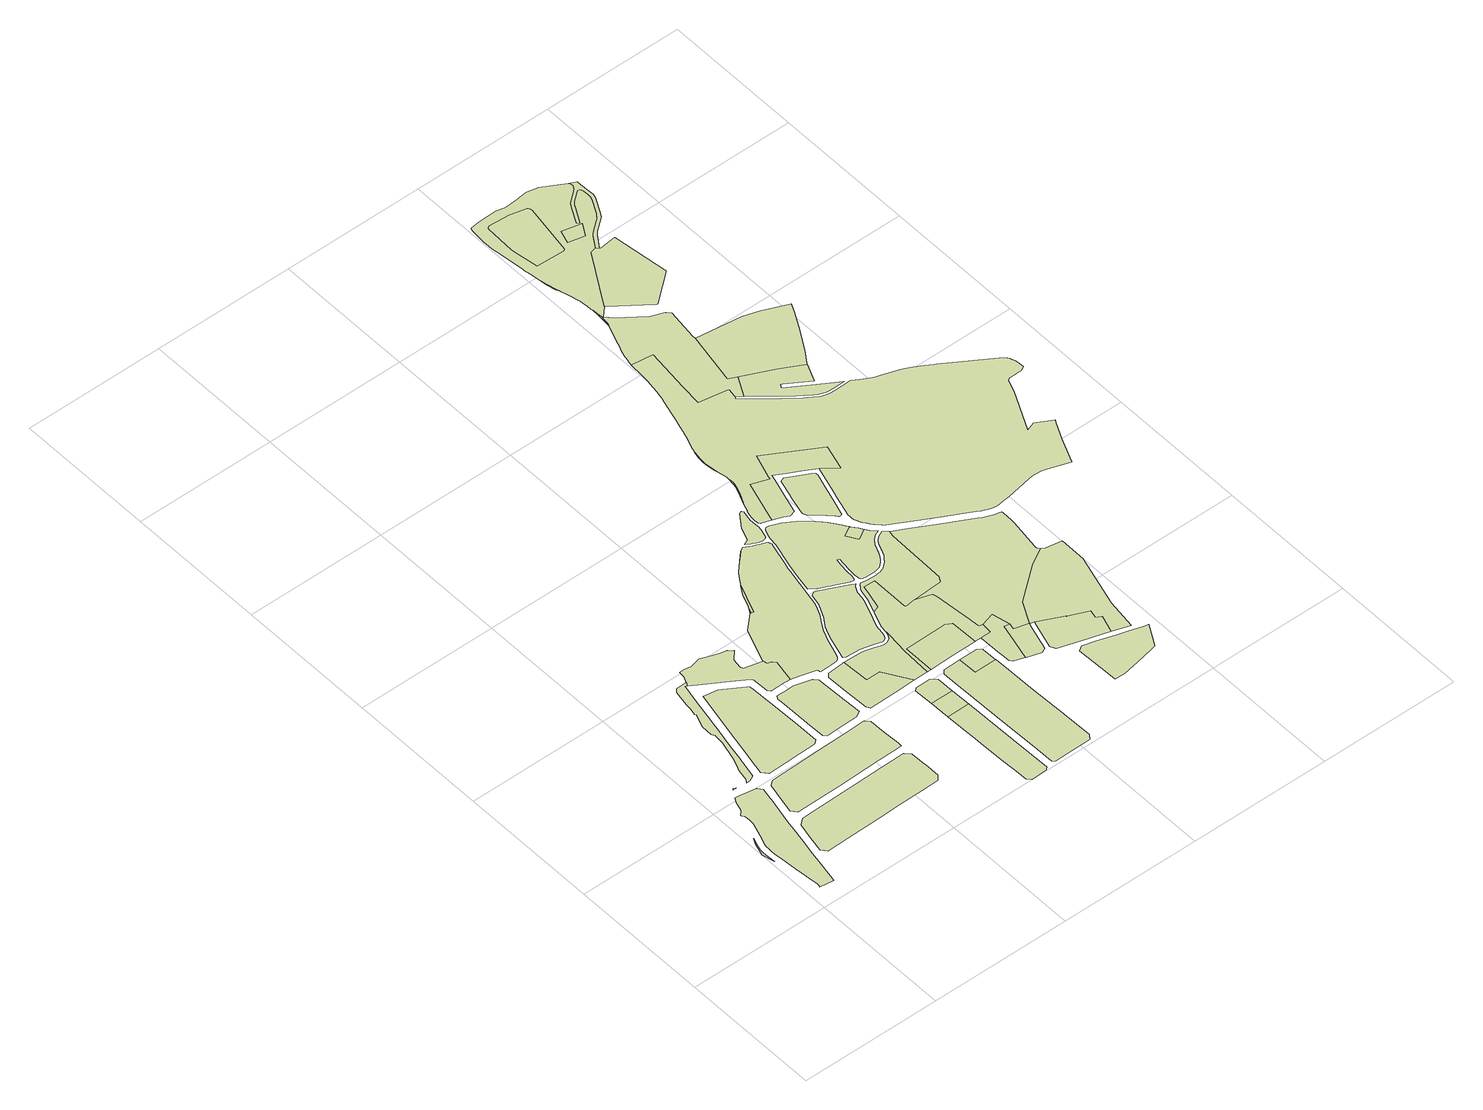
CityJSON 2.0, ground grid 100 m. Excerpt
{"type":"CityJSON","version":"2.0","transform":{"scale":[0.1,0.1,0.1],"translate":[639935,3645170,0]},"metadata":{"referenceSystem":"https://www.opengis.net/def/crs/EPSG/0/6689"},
"CityObjects":{
"landuse1":{"type":"LandUse","attributes":{"class":"203","LandUseDetailAttribute.orgLandUse":"203","LandUseDetailAttribute.areaInSquareMeter":15.86,"LandUseDetailAttribute.urbanPlanType":"21","LandUseDetailAttribute.prefecture":"43","LandUseDetailAttribute.city":"43206","LandUseDetailAttribute.note":"都道府県","LandUseDetailAttribute.surveyYear":2022},"geometry":[{"type":"MultiSurface","lod":"1","boundaries":[[[0,1,2,3,4,5,6,7,8,9,10,11]]]}]},
"landuse2":{"type":"LandUse","attributes":{"class":"217","LandUseDetailAttribute.orgLandUse":"217","LandUseDetailAttribute.areaInSquareMeter":1518.89,"LandUseDetailAttribute.urbanPlanType":"21","LandUseDetailAttribute.prefecture":"43","LandUseDetailAttribute.city":"43206","LandUseDetailAttribute.note":"都道府県","LandUseDetailAttribute.surveyYear":2022},"geometry":[{"type":"MultiSurface","lod":"1","boundaries":[[[12,13,14,15,16,17,18,19,20,21,22,23,24,25,26,27,28,29,30,31,32,33,34,35,36,37,38,39,40,41,42,43,44,45,46,47,48,49,50,51]]]}]},
"landuse3":{"type":"LandUse","attributes":{"class":"205","LandUseDetailAttribute.orgLandUse":"205","LandUseDetailAttribute.areaInSquareMeter":1.04,"LandUseDetailAttribute.urbanPlanType":"21","LandUseDetailAttribute.prefecture":"43","LandUseDetailAttribute.city":"43206","LandUseDetailAttribute.note":"都道府県","LandUseDetailAttribute.surveyYear":2022},"geometry":[{"type":"MultiSurface","lod":"1","boundaries":[[[52,53,54,55]]]}]},
"landuse4":{"type":"LandUse","attributes":{"class":"212","LandUseDetailAttribute.orgLandUse":"212","LandUseDetailAttribute.areaInSquareMeter":420.61,"LandUseDetailAttribute.urbanPlanType":"21","LandUseDetailAttribute.prefecture":"43","LandUseDetailAttribute.city":"43206","LandUseDetailAttribute.note":"都道府県","LandUseDetailAttribute.surveyYear":2022},"geometry":[{"type":"MultiSurface","lod":"1","boundaries":[[[56,57,58,59,60,61,62,63,64,65,66,67,68,69,70,71,72,73,74,75,76,77,78,79,80,81,82,83,84,85,86,87,88]]]}]},
"landuse5":{"type":"LandUse","attributes":{"class":"211","LandUseDetailAttribute.orgLandUse":"211","LandUseDetailAttribute.areaInSquareMeter":2629.5,"LandUseDetailAttribute.urbanPlanType":"21","LandUseDetailAttribute.prefecture":"43","LandUseDetailAttribute.city":"43206","LandUseDetailAttribute.note":"都道府県","LandUseDetailAttribute.surveyYear":2022},"geometry":[{"type":"MultiSurface","lod":"1","boundaries":[[[89,90,91,92,93,94,95,96,97,98,99,100,101,102,103,104,105,106]]]}]},
"landuse6":{"type":"LandUse","attributes":{"class":"211","LandUseDetailAttribute.orgLandUse":"211","LandUseDetailAttribute.areaInSquareMeter":2382.88,"LandUseDetailAttribute.urbanPlanType":"21","LandUseDetailAttribute.prefecture":"43","LandUseDetailAttribute.city":"43206","LandUseDetailAttribute.note":"都道府県","LandUseDetailAttribute.surveyYear":2022},"geometry":[{"type":"MultiSurface","lod":"1","boundaries":[[[107,108,109,110,111,112,113,114,115,116,117,118,119,120,121,122,123]]]}]},
"landuse7":{"type":"LandUse","attributes":{"class":"211","LandUseDetailAttribute.orgLandUse":"211","LandUseDetailAttribute.areaInSquareMeter":2352.82,"LandUseDetailAttribute.urbanPlanType":"21","LandUseDetailAttribute.prefecture":"43","LandUseDetailAttribute.city":"43206","LandUseDetailAttribute.note":"都道府県","LandUseDetailAttribute.surveyYear":2022},"geometry":[{"type":"MultiSurface","lod":"1","boundaries":[[[124,125,126,127,128,129,130,131,132,133,134,135,136,137,138,139,140,141,142]]]}]},
"landuse8":{"type":"LandUse","attributes":{"class":"205","LandUseDetailAttribute.orgLandUse":"205","LandUseDetailAttribute.areaInSquareMeter":1105.6,"LandUseDetailAttribute.urbanPlanType":"21","LandUseDetailAttribute.prefecture":"43","LandUseDetailAttribute.city":"43206","LandUseDetailAttribute.note":"都道府県","LandUseDetailAttribute.surveyYear":2022},"geometry":[{"type":"MultiSurface","lod":"1","boundaries":[[[143,144,145,146,147,88,87,148,149,150,151,152,153,154,155,156,157,158,159,160,161,162,163,164,165,166,167,168,169,170]]]}]},
"landuse9":{"type":"LandUse","attributes":{"class":"211","LandUseDetailAttribute.orgLandUse":"211","LandUseDetailAttribute.areaInSquareMeter":1204.1,"LandUseDetailAttribute.urbanPlanType":"21","LandUseDetailAttribute.prefecture":"43","LandUseDetailAttribute.city":"43206","LandUseDetailAttribute.note":"都道府県","LandUseDetailAttribute.surveyYear":2022},"geometry":[{"type":"MultiSurface","lod":"1","boundaries":[[[171,172,173,174,175,176,177,178,179,180,181,182,183,184,185,186]]]}]},
"landuse10":{"type":"LandUse","attributes":{"class":"211","LandUseDetailAttribute.orgLandUse":"211","LandUseDetailAttribute.areaInSquareMeter":1110.81,"LandUseDetailAttribute.urbanPlanType":"21","LandUseDetailAttribute.prefecture":"43","LandUseDetailAttribute.city":"43206","LandUseDetailAttribute.note":"都道府県","LandUseDetailAttribute.surveyYear":2022},"geometry":[{"type":"MultiSurface","lod":"1","boundaries":[[[187,188,189,190,191,192,193,194,195,196,197,198,199]]]}]},
"landuse11":{"type":"LandUse","attributes":{"class":"211","LandUseDetailAttribute.orgLandUse":"211","LandUseDetailAttribute.areaInSquareMeter":847.13,"LandUseDetailAttribute.urbanPlanType":"21","LandUseDetailAttribute.prefecture":"43","LandUseDetailAttribute.city":"43206","LandUseDetailAttribute.note":"都道府県","LandUseDetailAttribute.surveyYear":2022},"geometry":[{"type":"MultiSurface","lod":"1","boundaries":[[[200,201,202,203,204,205,206,207,208,209,210,211]]]}]},
"landuse12":{"type":"LandUse","attributes":{"class":"223","LandUseDetailAttribute.orgLandUse":"223","LandUseDetailAttribute.areaInSquareMeter":230.9,"LandUseDetailAttribute.urbanPlanType":"21","LandUseDetailAttribute.prefecture":"43","LandUseDetailAttribute.city":"43206","LandUseDetailAttribute.note":"都道府県","LandUseDetailAttribute.surveyYear":2022},"geometry":[{"type":"MultiSurface","lod":"1","boundaries":[[[212,187,199,213]]]}]},
"landuse13":{"type":"LandUse","attributes":{"class":"211","LandUseDetailAttribute.orgLandUse":"211","LandUseDetailAttribute.areaInSquareMeter":242.85,"LandUseDetailAttribute.urbanPlanType":"21","LandUseDetailAttribute.prefecture":"43","LandUseDetailAttribute.city":"43206","LandUseDetailAttribute.note":"都道府県","LandUseDetailAttribute.surveyYear":2022},"geometry":[{"type":"MultiSurface","lod":"1","boundaries":[[[214,215,216,212,213,217]]]}]},
"landuse14":{"type":"LandUse","attributes":{"class":"202","LandUseDetailAttribute.orgLandUse":"202","LandUseDetailAttribute.areaInSquareMeter":881.84,"LandUseDetailAttribute.urbanPlanType":"21","LandUseDetailAttribute.prefecture":"43","LandUseDetailAttribute.city":"43206","LandUseDetailAttribute.note":"都道府県","LandUseDetailAttribute.surveyYear":2022},"geometry":[{"type":"MultiSurface","lod":"1","boundaries":[[[218,219,220,221,222,223,224,225,226,227,228,229,230,231,232,201,200,211,210,233,234,235,236]]]}]},
"landuse15":{"type":"LandUse","attributes":{"class":"215","LandUseDetailAttribute.orgLandUse":"215","LandUseDetailAttribute.areaInSquareMeter":25.79,"LandUseDetailAttribute.urbanPlanType":"21","LandUseDetailAttribute.prefecture":"43","LandUseDetailAttribute.city":"43206","LandUseDetailAttribute.note":"都道府県","LandUseDetailAttribute.surveyYear":2022},"geometry":[{"type":"MultiSurface","lod":"1","boundaries":[[[237,238,239,240,241,242,243,244,245,246]]]}]},
"landuse16":{"type":"LandUse","attributes":{"class":"202","LandUseDetailAttribute.orgLandUse":"202","LandUseDetailAttribute.areaInSquareMeter":3745.53,"LandUseDetailAttribute.urbanPlanType":"21","LandUseDetailAttribute.prefecture":"43","LandUseDetailAttribute.city":"43206","LandUseDetailAttribute.note":"都道府県","LandUseDetailAttribute.surveyYear":2022},"geometry":[{"type":"MultiSurface","lod":"1","boundaries":[[[247,248,249,250,251,252,253,254,255,256,257,258,259,260,261,262,263,264,265,266,267,268,269,239,238,237,246,245,244,243,270,271,160,159,158,157,156,272,273,274,275,276,277,278,279,280,281,282,283,284,285,286,287,288,289,290,291,292,293,294,295,296,297,298,299,300,301,302]]]}]},
"landuse17":{"type":"LandUse","attributes":{"class":"211","LandUseDetailAttribute.orgLandUse":"211","LandUseDetailAttribute.areaInSquareMeter":2796.82,"LandUseDetailAttribute.urbanPlanType":"21","LandUseDetailAttribute.prefecture":"43","LandUseDetailAttribute.city":"43206","LandUseDetailAttribute.note":"都道府県","LandUseDetailAttribute.surveyYear":2022},"geometry":[{"type":"MultiSurface","lod":"1","boundaries":[[[303,304,305,306,307,308,309,310,311,312,313,314,315,316,317,318,319,320,321,322,323,324]]]}]},
"landuse18":{"type":"LandUse","attributes":{"class":"202","LandUseDetailAttribute.orgLandUse":"202","LandUseDetailAttribute.areaInSquareMeter":1445.71,"LandUseDetailAttribute.urbanPlanType":"21","LandUseDetailAttribute.prefecture":"43","LandUseDetailAttribute.city":"43206","LandUseDetailAttribute.note":"都道府県","LandUseDetailAttribute.surveyYear":2022},"geometry":[{"type":"MultiSurface","lod":"1","boundaries":[[[325,326,327,328,329,330,331,332,333,334,335,336,337,338,339,340,341,342,343,344,345,346,347,348,349,350,351,352,353,354,355,356,357,358,359,360,361,362,363,364,365,366,367,368,369,370,371,372,373]]]}]},
"landuse19":{"type":"LandUse","attributes":{"class":"215","LandUseDetailAttribute.orgLandUse":"215","LandUseDetailAttribute.areaInSquareMeter":2.19,"LandUseDetailAttribute.urbanPlanType":"21","LandUseDetailAttribute.prefecture":"43","LandUseDetailAttribute.city":"43206","LandUseDetailAttribute.note":"都道府県","LandUseDetailAttribute.surveyYear":2022},"geometry":[{"type":"MultiSurface","lod":"1","boundaries":[[[264,374,266,265]]]}]},
"landuse20":{"type":"LandUse","attributes":{"class":"211","LandUseDetailAttribute.orgLandUse":"211","LandUseDetailAttribute.areaInSquareMeter":748.52,"LandUseDetailAttribute.urbanPlanType":"21","LandUseDetailAttribute.prefecture":"43","LandUseDetailAttribute.city":"43206","LandUseDetailAttribute.note":"都道府県","LandUseDetailAttribute.surveyYear":2022},"geometry":[{"type":"MultiSurface","lod":"1","boundaries":[[[375,376,377,378,379,380]]]}]},
"landuse21":{"type":"LandUse","attributes":{"class":"221","LandUseDetailAttribute.orgLandUse":"221","LandUseDetailAttribute.areaInSquareMeter":211.98,"LandUseDetailAttribute.urbanPlanType":"21","LandUseDetailAttribute.prefecture":"43","LandUseDetailAttribute.city":"43206","LandUseDetailAttribute.note":"都道府県","LandUseDetailAttribute.surveyYear":2022},"geometry":[{"type":"MultiSurface","lod":"1","boundaries":[[[321,381,382,324,323,322]]]}]},
"landuse22":{"type":"LandUse","attributes":{"class":"217","LandUseDetailAttribute.orgLandUse":"217","LandUseDetailAttribute.areaInSquareMeter":1756.17,"LandUseDetailAttribute.urbanPlanType":"21","LandUseDetailAttribute.prefecture":"43","LandUseDetailAttribute.city":"43206","LandUseDetailAttribute.note":"都道府県","LandUseDetailAttribute.surveyYear":2022},"geometry":[{"type":"MultiSurface","lod":"1","boundaries":[[[383,384,385,386,387,388,389,390,219,218,236,235,234,233,391,377,376,375,380,379,392,393,394,395,396,397,396,398,399,400,401,402,403,404,405,406]]]}]},
"landuse23":{"type":"LandUse","attributes":{"class":"202","LandUseDetailAttribute.orgLandUse":"202","LandUseDetailAttribute.areaInSquareMeter":207.04,"LandUseDetailAttribute.urbanPlanType":"21","LandUseDetailAttribute.prefecture":"43","LandUseDetailAttribute.city":"43206","LandUseDetailAttribute.note":"都道府県","LandUseDetailAttribute.surveyYear":2022},"geometry":[{"type":"MultiSurface","lod":"1","boundaries":[[[407,408,409,410,411,412,413,414,415,416,417,418,419,420,421,422,423,424,425,426,427,428,429,430,431,432,433]]]}]},
"landuse24":{"type":"LandUse","attributes":{"class":"211","LandUseDetailAttribute.orgLandUse":"211","LandUseDetailAttribute.areaInSquareMeter":457.94,"LandUseDetailAttribute.urbanPlanType":"21","LandUseDetailAttribute.prefecture":"43","LandUseDetailAttribute.city":"43206","LandUseDetailAttribute.note":"都道府県","LandUseDetailAttribute.surveyYear":2022},"geometry":[{"type":"MultiSurface","lod":"1","boundaries":[[[397,396,395,394,434,435,436,437,438,439,440,441,442,443,444]]]}]},
"landuse25":{"type":"LandUse","attributes":{"class":"202","LandUseDetailAttribute.orgLandUse":"202","LandUseDetailAttribute.areaInSquareMeter":1319.75,"LandUseDetailAttribute.urbanPlanType":"21","LandUseDetailAttribute.prefecture":"43","LandUseDetailAttribute.city":"43206","LandUseDetailAttribute.note":"都道府県","LandUseDetailAttribute.surveyYear":2022},"geometry":[{"type":"MultiSurface","lod":"1","boundaries":[[[445,446,447,448,449,450,451,452,453,454,455,456,457,458,459,460,461,462,463,464,465,466,467,468,469,470,471,472,473,474,475,387,386,385,384,383,406,405,404,476,477,478,479,480,481]]]}]},
"landuse26":{"type":"LandUse","attributes":{"class":"223","LandUseDetailAttribute.orgLandUse":"223","LandUseDetailAttribute.areaInSquareMeter":351.57,"LandUseDetailAttribute.urbanPlanType":"21","LandUseDetailAttribute.prefecture":"43","LandUseDetailAttribute.city":"43206","LandUseDetailAttribute.note":"都道府県","LandUseDetailAttribute.surveyYear":2022},"geometry":[{"type":"MultiSurface","lod":"1","boundaries":[[[482,483,484,443,442,441,440,439,485,486,487]]]}]},
"landuse27":{"type":"LandUse","attributes":{"class":"202","LandUseDetailAttribute.orgLandUse":"202","LandUseDetailAttribute.areaInSquareMeter":2528.92,"LandUseDetailAttribute.urbanPlanType":"21","LandUseDetailAttribute.prefecture":"43","LandUseDetailAttribute.city":"43206","LandUseDetailAttribute.note":"都道府県","LandUseDetailAttribute.surveyYear":2022},"geometry":[{"type":"MultiSurface","lod":"1","boundaries":[[[488,489,490,491,492,493,494,495,496,497,498,499,500,501,502,503,504,505,506,507,508,509,510,511,512,513,514,515,516,517,518,519,520,521,522,523,524,525,526,527,528,529,530,531,532,533,534,535,536,537,538,539,540,541,542,543,544,545,546,547,548,549,550,551,552,553,554,555,556,557,558,559,560,561,562,563,564,565,566,567,568]]]}]},
"landuse28":{"type":"LandUse","attributes":{"class":"215","LandUseDetailAttribute.orgLandUse":"215","LandUseDetailAttribute.areaInSquareMeter":4.52,"LandUseDetailAttribute.urbanPlanType":"21","LandUseDetailAttribute.prefecture":"43","LandUseDetailAttribute.city":"43206","LandUseDetailAttribute.note":"都道府県","LandUseDetailAttribute.surveyYear":2022},"geometry":[{"type":"MultiSurface","lod":"1","boundaries":[[[569,570,571,572,573,574,575,576,577,578,579,580,581]]]}]},
"landuse29":{"type":"LandUse","attributes":{"class":"219","LandUseDetailAttribute.orgLandUse":"219","LandUseDetailAttribute.areaInSquareMeter":76.1,"LandUseDetailAttribute.urbanPlanType":"21","LandUseDetailAttribute.prefecture":"43","LandUseDetailAttribute.city":"43206","LandUseDetailAttribute.note":"都道府県","LandUseDetailAttribute.surveyYear":2022},"geometry":[{"type":"MultiSurface","lod":"1","boundaries":[[[582,583,488,568,567,566]]]}]},
"landuse30":{"type":"LandUse","attributes":{"class":"215","LandUseDetailAttribute.orgLandUse":"215","LandUseDetailAttribute.areaInSquareMeter":4.14,"LandUseDetailAttribute.urbanPlanType":"21","LandUseDetailAttribute.prefecture":"43","LandUseDetailAttribute.city":"43206","LandUseDetailAttribute.note":"都道府県","LandUseDetailAttribute.surveyYear":2022},"geometry":[{"type":"MultiSurface","lod":"1","boundaries":[[[584,585,586,587,588,589,590,591,592,593,594,595]]]}]},
"landuse31":{"type":"LandUse","attributes":{"class":"211","LandUseDetailAttribute.orgLandUse":"211","LandUseDetailAttribute.areaInSquareMeter":808.12,"LandUseDetailAttribute.urbanPlanType":"21","LandUseDetailAttribute.prefecture":"43","LandUseDetailAttribute.city":"43206","LandUseDetailAttribute.note":"都道府県","LandUseDetailAttribute.surveyYear":2022},"geometry":[{"type":"MultiSurface","lod":"1","boundaries":[[[596,597,598,599,600,601,602,603,604,605,606,607,608,609]]]}]},
"landuse32":{"type":"LandUse","attributes":{"class":"211","LandUseDetailAttribute.orgLandUse":"211","LandUseDetailAttribute.areaInSquareMeter":1029.38,"LandUseDetailAttribute.urbanPlanType":"21","LandUseDetailAttribute.prefecture":"43","LandUseDetailAttribute.city":"43206","LandUseDetailAttribute.note":"都道府県","LandUseDetailAttribute.surveyYear":2022},"geometry":[{"type":"MultiSurface","lod":"1","boundaries":[[[610,611,612,613,614,615,616,617,618,619,620,621,622,623]]]}]},
"landuse33":{"type":"LandUse","attributes":{"class":"205","LandUseDetailAttribute.orgLandUse":"205","LandUseDetailAttribute.areaInSquareMeter":749.45,"LandUseDetailAttribute.urbanPlanType":"21","LandUseDetailAttribute.prefecture":"43","LandUseDetailAttribute.city":"43206","LandUseDetailAttribute.note":"都道府県","LandUseDetailAttribute.surveyYear":2022},"geometry":[{"type":"MultiSurface","lod":"1","boundaries":[[[624,625,626,627,628,629,630,631,632,633,634,635,636,637,638,639,640,641,642,643,644,645,646,647,648,649,650,651,652,653,654,655,656]]]}]},
"landuse34":{"type":"LandUse","attributes":{"class":"203","LandUseDetailAttribute.orgLandUse":"203","LandUseDetailAttribute.areaInSquareMeter":4888.79,"LandUseDetailAttribute.urbanPlanType":"21","LandUseDetailAttribute.prefecture":"43","LandUseDetailAttribute.city":"43206","LandUseDetailAttribute.note":"都道府県","LandUseDetailAttribute.surveyYear":2022},"geometry":[{"type":"MultiSurface","lod":"1","boundaries":[[[657,658,659,660,661,662,663,664,665,666,667,668,669,670,671,672,673,674,675,676,677,678,679,445,481,480,479,478,477,476,404,403,402,401,400,399,398,396,397,444,443,484,483,680,681,682]]]}]},
"landuse35":{"type":"LandUse","attributes":{"class":"211","LandUseDetailAttribute.orgLandUse":"211","LandUseDetailAttribute.areaInSquareMeter":1176.62,"LandUseDetailAttribute.urbanPlanType":"21","LandUseDetailAttribute.prefecture":"43","LandUseDetailAttribute.city":"43206","LandUseDetailAttribute.note":"都道府県","LandUseDetailAttribute.surveyYear":2022},"geometry":[{"type":"MultiSurface","lod":"1","boundaries":[[[683,684,685,686,687,688,689,690,691,692,693,694,695,696,697,698,699,700,701,702]]]}]},
"landuse36":{"type":"LandUse","attributes":{"class":"221","LandUseDetailAttribute.orgLandUse":"221","LandUseDetailAttribute.areaInSquareMeter":2447.01,"LandUseDetailAttribute.urbanPlanType":"21","LandUseDetailAttribute.prefecture":"43","LandUseDetailAttribute.city":"43206","LandUseDetailAttribute.note":"都道府県","LandUseDetailAttribute.surveyYear":2022},"geometry":[{"type":"MultiSurface","lod":"1","boundaries":[[[703,704,705,706,682,681,680,483,596,609,608,607,606,605,604,603,602,707,708,709,710]]]}]},
"landuse37":{"type":"LandUse","attributes":{"class":"213","LandUseDetailAttribute.orgLandUse":"213","LandUseDetailAttribute.areaInSquareMeter":2604.25,"LandUseDetailAttribute.urbanPlanType":"21","LandUseDetailAttribute.prefecture":"43","LandUseDetailAttribute.city":"43206","LandUseDetailAttribute.note":"都道府県","LandUseDetailAttribute.surveyYear":2022},"geometry":[{"type":"MultiSurface","lod":"1","boundaries":[[[711,712,713,714,715,716,717,718,719,720,721,722,723,724,725,726,727,728,729,730,731,732,733,734,735,736,737,738,739,740,741,742,743,744]]]}]},
"landuse38":{"type":"LandUse","attributes":{"class":"215","LandUseDetailAttribute.orgLandUse":"215","LandUseDetailAttribute.areaInSquareMeter":8.09,"LandUseDetailAttribute.urbanPlanType":"21","LandUseDetailAttribute.prefecture":"43","LandUseDetailAttribute.city":"43206","LandUseDetailAttribute.note":"都道府県","LandUseDetailAttribute.surveyYear":2022},"geometry":[{"type":"MultiSurface","lod":"1","boundaries":[[[722,721,720,719,745,746,747,748,749,724,723]]]}]},
"landuse39":{"type":"LandUse","attributes":{"class":"215","LandUseDetailAttribute.orgLandUse":"215","LandUseDetailAttribute.areaInSquareMeter":3.41,"LandUseDetailAttribute.urbanPlanType":"21","LandUseDetailAttribute.prefecture":"43","LandUseDetailAttribute.city":"43206","LandUseDetailAttribute.note":"都道府県","LandUseDetailAttribute.surveyYear":2022},"geometry":[{"type":"MultiSurface","lod":"1","boundaries":[[[750,751,752,753,754,755]]]}]},
"landuse40":{"type":"LandUse","attributes":{"class":"221","LandUseDetailAttribute.orgLandUse":"221","LandUseDetailAttribute.areaInSquareMeter":19706.49,"LandUseDetailAttribute.urbanPlanType":"21","LandUseDetailAttribute.prefecture":"43","LandUseDetailAttribute.city":"43206","LandUseDetailAttribute.note":"都道府県","LandUseDetailAttribute.surveyYear":2022},"geometry":[{"type":"MultiSurface","lod":"1","boundaries":[[[741,740,739,738,737,736,735,756,757,758,759,760,761,762,763,764,765,766,767,768,769,770,771,772,773,774,775,776,589,588,587,586,585,584,595,594,777,778,576,575,574,573,572,571,570,569,581,580,779,780,781,782,783,784,785,786,787,788,789,790,791,792,793,691,690,689,688,687,686,685,684,683,702,794,795,796,797,798,799,800,801,802,803,804,805,806,807,808,809,810,811,812,813,814,815,816,817,818,819,820,821,822,823,824,825,826,827,828,829,830,831,832,833,834,835,836,837,838,839,840,841,842,843,844,845,846,847,848,849,850,851,852,853,854,855,856,857,858,859,860,861,862,863,864,865,866,867,868,869,870,871,872,873,874,875,876,877,878,879,880,742]]]}]},
"landuse41":{"type":"LandUse","attributes":{"class":"211","LandUseDetailAttribute.orgLandUse":"211","LandUseDetailAttribute.areaInSquareMeter":944.38,"LandUseDetailAttribute.urbanPlanType":"21","LandUseDetailAttribute.prefecture":"43","LandUseDetailAttribute.city":"43206","LandUseDetailAttribute.note":"都道府県","LandUseDetailAttribute.surveyYear":2022},"geometry":[{"type":"MultiSurface","lod":"1","boundaries":[[[881,882,744,743,883,884,885,886,887,888,889,890,891,892,893,894,895,896,897,898,899,900,901]]]}]},
"landuse42":{"type":"LandUse","attributes":{"class":"202","LandUseDetailAttribute.orgLandUse":"202","LandUseDetailAttribute.areaInSquareMeter":1104.1,"LandUseDetailAttribute.urbanPlanType":"21","LandUseDetailAttribute.prefecture":"43","LandUseDetailAttribute.city":"43206","LandUseDetailAttribute.note":"都道府県","LandUseDetailAttribute.surveyYear":2022},"geometry":[{"type":"MultiSurface","lod":"1","boundaries":[[[902,903,904,905,906,907,908,909,910,911,912,913,914,915]]]}]},
"landuse43":{"type":"LandUse","attributes":{"class":"202","LandUseDetailAttribute.orgLandUse":"202","LandUseDetailAttribute.areaInSquareMeter":2534.44,"LandUseDetailAttribute.urbanPlanType":"21","LandUseDetailAttribute.prefecture":"43","LandUseDetailAttribute.city":"43206","LandUseDetailAttribute.note":"都道府県","LandUseDetailAttribute.surveyYear":2022},"geometry":[{"type":"MultiSurface","lod":"1","boundaries":[[[916,917,918,919,920,921,922,923,712,711,744,882,881,924]]]}]},
"landuse44":{"type":"LandUse","attributes":{"class":"202","LandUseDetailAttribute.orgLandUse":"202","LandUseDetailAttribute.areaInSquareMeter":1701.85,"LandUseDetailAttribute.urbanPlanType":"21","LandUseDetailAttribute.prefecture":"43","LandUseDetailAttribute.city":"43206","LandUseDetailAttribute.note":"都道府県","LandUseDetailAttribute.surveyYear":2022},"geometry":[{"type":"MultiSurface","lod":"1","boundaries":[[[925,926,927,928,929,930,931,932,933,934]]]}]},
"landuse45":{"type":"LandUse","attributes":{"class":"203","LandUseDetailAttribute.orgLandUse":"203","LandUseDetailAttribute.areaInSquareMeter":3271.69,"LandUseDetailAttribute.urbanPlanType":"21","LandUseDetailAttribute.prefecture":"43","LandUseDetailAttribute.city":"43206","LandUseDetailAttribute.note":"都道府県","LandUseDetailAttribute.surveyYear":2022},"geometry":[{"type":"MultiSurface","lod":"1","boundaries":[[[935,936,937,938,939,940,941,942,943,944,945,946,947,948,949,950,951,952,953,954,751,750,755,754,955,956,957,958,959,960,748,747,746,745,719,718,961,927,926,925,962,963,964,965,966,967,968,969,970,971,972,973,974,975,976,977,978,979,980,981,982,983,984,985,986,987,988,989,990,991,992,993,994,995,996,997,998,999,1000],[1001,1002,1003,1004,1005],[912,911,910,909,908,907,906,905,904,903,902,915,914,913]]]}]},
"landuse46":{"type":"LandUse","attributes":{"class":"214","LandUseDetailAttribute.orgLandUse":"214","LandUseDetailAttribute.areaInSquareMeter":125.02,"LandUseDetailAttribute.urbanPlanType":"21","LandUseDetailAttribute.prefecture":"43","LandUseDetailAttribute.city":"43206","LandUseDetailAttribute.note":"都道府県","LandUseDetailAttribute.surveyYear":2022},"geometry":[{"type":"MultiSurface","lod":"1","boundaries":[[[1002,1001,1005,1004,1003]]]}]},
"landuse47":{"type":"LandUse","attributes":{"class":"215","LandUseDetailAttribute.orgLandUse":"215","LandUseDetailAttribute.areaInSquareMeter":231.51,"LandUseDetailAttribute.urbanPlanType":"21","LandUseDetailAttribute.prefecture":"43","LandUseDetailAttribute.city":"43206","LandUseDetailAttribute.note":"都道府県","LandUseDetailAttribute.surveyYear":2022},"geometry":[{"type":"MultiSurface","lod":"1","boundaries":[[[1006,1007,1008,1009,1000,999,998,997,996,995,994,993,992,991,990,989,988,987,986,985,984,983,982,981,980,979,978,977,976,975,974,973,972,971,970,969,968,967,966,965,964,963,962,925,934,1010,1011,1012,1013,1014,1015,1016,1017,1018,1019,1020,1021,1022,1023,1024]]]}]}
},
"vertices":[
[20,516,0],[19,551,0],[19,577,0],[21,604,0],[27,629,0],[34,651,0],[44,679,0],[52,700,0],[28,654,0],[3,566,0],[23,477,0],[22,484,0],
[216,287,0],[234,384,0],[256,492,0],[278,601,0],[293,676,0],[336,873,0],[339,886,0],[357,967,0],[330,998,0],[260,1011,0],[229,1016,0],[207,1019,0],[186,1020,0],[184,1020,0],[166,991,0],[147,922,0],[138,913,0],[116,892,0],[120,885,0],[123,879,0],[128,869,0],[133,848,0],[134,824,0],[132,800,0],[127,782,0],[87,663,0],[77,637,0],[70,617,0],[66,598,0],[64,575,0],[64,551,0],[65,519,0],[67,488,0],[79,357,0],[93,210,0],[95,178,0],[95,163,0],[91,148,0],[186,134,0],[194,175,0],
[226,1088,0],[220,1078,0],[242,1077,0],[238,1080,0],
[545,1922,0],[502,1920,0],[485,1896,0],[463,1783,0],[457,1746,0],[448,1692,0],[453,1686,0],[419,1585,0],[415,1507,0],[429,1484,0],[421,1408,0],[387,1274,0],[359,1203,0],[351,1181,0],[343,1162,0],[331,1093,0],[329,1090,0],[317,1071,0],[341,1070,0],[380,1091,0],[403,1202,0],[413,1247,0],[423,1293,0],[433,1341,0],[442,1382,0],[459,1462,0],[495,1635,0],[504,1676,0],[525,1776,0],[551,1896,0],[553,1905,0],[565,1897,0],[580,1922,0],
[1170,654,0],[1000,650,0],[755,645,0],[468,639,0],[376,637,0],[334,601,0],[310,485,0],[289,376,0],[319,339,0],[475,342,0],[759,349,0],[859,351,0],[1058,356,0],[1180,359,0],[1209,390,0],[1207,503,0],[1207,506,0],[1204,621,0],
[1167,1006,0],[1018,1002,0],[808,997,0],[706,994,0],[444,987,0],[411,960,0],[386,843,0],[361,730,0],[391,692,0],[446,694,0],[708,699,0],[1027,706,0],[1166,709,0],[1201,710,0],[1201,740,0],[1197,858,0],[1194,976,0],
[852,1074,0],[849,1234,0],[846,1371,0],[841,1626,0],[840,1640,0],[837,1652,0],[828,1664,0],[705,1742,0],[683,1756,0],[580,1770,0],[561,1678,0],[507,1426,0],[486,1326,0],[459,1201,0],[434,1080,0],[466,1043,0],[645,1047,0],[647,1047,0],[826,1052,0],
[762,2018,0],[690,2002,0],[640,2008,0],[604,2010,0],[598,1964,0],[616,1864,0],[754,1776,0],[858,1711,0],[895,1687,0],[897,1563,0],[913,1547,0],[997,1547,0],[1025,1547,0],[1057,1545,0],[1088,1701,0],[1070,1725,0],[1041,1733,0],[1033,1764,0],[1032,1760,0],[909,1792,0],[900,1817,0],[911,1880,0],[961,1937,0],[941,1952,0],[931,1965,0],[892,1974,0],[860,1981,0],[796,2006,0],
[1154,1060,0],[1194,1083,0],[1190,1211,0],[1184,1434,0],[1159,1461,0],[1048,1490,0],[1037,1491,0],[1023,1492,0],[997,1492,0],[914,1492,0],[899,1472,0],[900,1415,0],[904,1211,0],[907,1075,0],[929,1055,0],[1055,1058,0],
[1563,710,0],[1566,596,0],[1569,475,0],[1570,419,0],[1575,240,0],[1578,133,0],[1580,29,0],[1606,5,0],[1717,7,0],[1738,25,0],[1734,185,0],[1728,458,0],[1722,712,0],
[1396,1250,0],[1387,1445,0],[1377,1445,0],[1261,1435,0],[1239,1411,0],[1245,1240,0],[1249,1084,0],[1268,1062,0],[1489,1066,0],[1596,1068,0],[1607,1068,0],[1498,1250,0],
[1560,856,0],[1719,857,0],
[1680,1014,0],[1575,1013,0],[1556,993,0],[1716,981,0],
[1737,1460,0],[1739,1473,0],[1735,1460,0],[1730,1444,0],[1716,1419,0],[1698,1408,0],[1683,1404,0],[1665,1403,0],[1649,1406,0],[1598,1421,0],[1540,1437,0],[1523,1440,0],[1499,1441,0],[1427,1445,0],[1391,1445,0],[1708,1070,0],[1717,1287,0],[1725,1359,0],[1735,1441,0],
[1321,2277,0],[1332,2304,0],[1338,2316,0],[1298,2254,0],[1264,2167,0],[1262,2161,0],[1255,2149,0],[1238,2106,0],[1252,2101,0],[1276,2162,0],
[1629,2208,0],[1637,2243,0],[1649,2285,0],[1689,2433,0],[1691,2443,0],[1693,2453,0],[1692,2464,0],[1690,2470,0],[1686,2475,0],[1681,2480,0],[1674,2483,0],[1657,2489,0],[1638,2496,0],[1622,2503,0],[1602,2513,0],[1546,2543,0],[1545,2542,0],[1525,2531,0],[1518,2525,0],[1430,2437,0],[1396,2402,0],[1365,2359,0],[1344,2326,0],[1230,2108,0],[1129,2010,0],[1118,1529,0],[1230,1499,0],[1230,1495,0],[1231,1491,0],[1232,1486,0],[1234,1482,0],[1236,1480,0],[1239,1478,0],[1244,1476,0],[1318,1478,0],[1345,1480,0],[1359,1483,0],[1371,1488,0],[1381,1496,0],[1387,1504,0],[1391,1513,0],[1393,1520,0],[1440,1660,0],[1453,1692,0],[1464,1720,0],[1480,1750,0],[1497,1778,0],[1520,1814,0],[1532,1833,0],[1544,1860,0],[1558,1890,0],[1566,1913,0],[1574,1945,0],[1585,1992,0],[1596,2042,0],[1618,2160,0],
[1794,1016,0],[1771,991,0],[1774,863,0],[1777,729,0],[1783,452,0],[1789,166,0],[1792,43,0],[1808,28,0],[1939,30,0],[2073,32,0],[2098,63,0],[2093,287,0],[2092,316,0],[2090,372,0],[2086,554,0],[2083,672,0],[2081,796,0],[2078,885,0],[2078,888,0],[2074,885,0],[1920,882,0],[1917,1018,0],
[1697,1437,0],[1707,1454,0],[1711,1467,0],[1714,1478,0],[1722,1531,0],[1723,1538,0],[1726,1549,0],[1770,1658,0],[1788,1706,0],[1798,1732,0],[1804,1752,0],[1811,1779,0],[1819,1824,0],[1824,1838,0],[1830,1852,0],[1835,1862,0],[1842,1873,0],[1855,1887,0],[1836,1901,0],[1792,1919,0],[1751,1938,0],[1705,1960,0],[1694,1966,0],[1651,1988,0],[1631,1996,0],[1603,1982,0],[1594,1940,0],[1585,1907,0],[1576,1883,0],[1562,1852,0],[1549,1823,0],[1537,1804,0],[1514,1768,0],[1497,1740,0],[1483,1712,0],[1472,1685,0],[1459,1653,0],[1412,1493,0],[1408,1479,0],[1428,1470,0],[1500,1466,0],[1526,1465,0],[1546,1461,0],[1561,1457,0],[1605,1445,0],[1655,1430,0],[1667,1428,0],[1679,1428,0],[1687,1431,0],
[1514,2525,0],
[2039,1295,0],[1737,1289,0],[1740,1070,0],[1910,1073,0],[2085,1076,0],[2079,1273,0],
[2075,996,0],[2049,1021,0],
[1958,1833,0],[1877,1834,0],[1861,1768,0],[1834,1659,0],[1791,1644,0],[1750,1541,0],[1747,1533,0],[1746,1527,0],[1709,1070,0],[2087,1076,0],[2127,1077,0],[2127,1076,0],[2200,1076,0],[2207,1150,0],[2208,1150,0],[2186,1155,0],[2180,1170,0],[2175,1231,0],[2151,1502,0],[2143,1527,0],[2120,1536,0],[2032,1565,0],[1962,1555,0],[1956,1570,0],
[1686,2510,0],[1694,2513,0],[1701,2518,0],[1706,2526,0],[1722,2584,0],[1725,2597,0],[1726,2609,0],[1726,2622,0],[1724,2665,0],[1724,2681,0],[1727,2703,0],[1735,2739,0],[1741,2760,0],[1734,2766,0],[1730,2770,0],[1714,2764,0],[1643,2666,0],[1610,2570,0],[1570,2553,0],[1596,2539,0],[1602,2535,0],[1611,2531,0],[1630,2521,0],[1645,2515,0],[1662,2509,0],[1669,2508,0],[1678,2509,0],
[2127,1073,0],[2132,922,0],[2133,890,0],[2135,827,0],[2149,808,0],[2221,785,0],[2272,985,0],[2283,1028,0],[2291,1059,0],[2328,1051,0],[2302,1177,0],
[2284,2085,0],[2270,2095,0],[2253,2109,0],[2227,2098,0],[2207,2088,0],[2189,2071,0],[2172,2048,0],[2160,2015,0],[2147,1981,0],[2134,1955,0],[2118,1933,0],[2102,1912,0],[2078,1891,0],[2059,1877,0],[2034,1868,0],[2031,1867,0],[2017,1865,0],[1998,1863,0],[1930,1866,0],[1901,1870,0],[1883,1872,0],[1874,1865,0],[1869,1859,0],[1861,1849,0],[1851,1833,0],[1844,1818,0],[1835,1774,0],[1828,1746,0],[1822,1724,0],[1811,1697,0],[1793,1649,0],[2167,1572,0],[2237,1575,0],[2246,1581,0],[2267,1617,0],[2267,1649,0],[2274,2043,0],
[2408,943,0],[2420,980,0],[2319,1007,0],[2228,782,0],[2324,751,0],[2354,766,0],
[2132,2266,0],[2126,2275,0],[2106,2304,0],[2076,2348,0],[2056,2374,0],[2035,2397,0],[2017,2416,0],[2004,2429,0],[1963,2468,0],[1924,2499,0],[1898,2518,0],[1875,2531,0],[1850,2545,0],[1826,2555,0],[1779,2575,0],[1765,2578,0],[1756,2576,0],[1747,2571,0],[1743,2565,0],[1739,2559,0],[1723,2513,0],[1718,2494,0],[1715,2480,0],[1715,2477,0],[1711,2450,0],[1709,2429,0],[1668,2280,0],[1656,2238,0],[1648,2204,0],[1638,2156,0],[1615,2039,0],[1643,2019,0],[1661,2006,0],[1679,1997,0],[1715,1979,0],[1738,1968,0],[1755,1960,0],[1760,1957,0],[1800,1939,0],[1818,1931,0],[1844,1920,0],[1864,1915,0],[1872,1919,0],[1876,1933,0],[1880,1950,0],[1883,1997,0],[1890,2061,0],[1898,2107,0],[1919,2103,0],[1911,2057,0],[1903,1995,0],[1901,1947,0],[1901,1931,0],[1901,1921,0],[1902,1913,0],[1905,1905,0],[1911,1898,0],[1916,1895,0],[1922,1892,0],[1933,1891,0],[1997,1888,0],[2025,1892,0],[2033,1894,0],[2047,1899,0],[2062,1910,0],[2084,1930,0],[2098,1948,0],[2106,1960,0],[2112,1968,0],[2117,1977,0],[2124,1991,0],[2136,2024,0],[2150,2060,0],[2170,2088,0],[2193,2108,0],[2216,2121,0],[2236,2129,0],[2202,2167,0],[2184,2191,0],[2110,2147,0],[2062,2224,0],
[1810,2871,0],[1813,2877,0],[1837,2937,0],[1839,2942,0],[1846,2965,0],[1848,2981,0],[1848,3001,0],[1847,3016,0],[1836,2938,0],[1809,2873,0],[1793,2836,0],[1786,2816,0],[1794,2835,0],
[2162,2223,0],[2135,2262,0],
[1824,3196,0],[1823,3216,0],[1824,3235,0],[1827,3256,0],[1832,3281,0],[1838,3314,0],[1825,3264,0],[1823,3233,0],[1821,3192,0],[1829,3133,0],[1834,3113,0],[1832,3132,0],
[2453,970,0],[2443,939,0],[2389,760,0],[2407,724,0],[2558,676,0],[2624,656,0],[2739,619,0],[2744,623,0],[2783,745,0],[2745,767,0],[2761,823,0],[2630,880,0],[2621,880,0],[2623,887,0],
[2821,354,0],[2858,362,0],[2944,518,0],[2929,521,0],[2914,524,0],[2822,553,0],[2747,576,0],[2624,615,0],[2534,643,0],[2498,616,0],[2504,435,0],[2508,308,0],[2579,305,0],[2697,329,0],
[2158,2368,0],[2162,2371,0],[2165,2376,0],[2168,2384,0],[2196,2477,0],[2218,2553,0],[2226,2580,0],[2264,2706,0],[2265,2712,0],[2264,2719,0],[2263,2724,0],[2260,2729,0],[2254,2733,0],[2247,2737,0],[2166,2781,0],[2099,2818,0],[2069,2805,0],[2037,2691,0],[2029,2664,0],[1997,2553,0],[1995,2537,0],[1995,2525,0],[1996,2516,0],[1999,2508,0],[2004,2501,0],[2024,2483,0],[2092,2421,0],[2113,2401,0],[2128,2382,0],[2139,2369,0],[2143,2366,0],[2148,2365,0],[2153,2366,0],
[2860,1407,0],[2855,1420,0],[2853,1432,0],[2854,1442,0],[2881,1621,0],[2885,1660,0],[2887,1690,0],[2890,1763,0],[2890,1770,0],[2887,1775,0],[2883,1777,0],[2878,1779,0],[2868,1781,0],[2845,1786,0],[2821,1794,0],[2800,1802,0],[2777,1813,0],[2751,1828,0],[2681,1865,0],[2551,1936,0],[2385,2027,0],[2307,2071,0],[2289,2081,0],[2502,1142,0],[2744,1332,0],[2865,1403,0],
[2404,2663,0],[2454,2843,0],[2092,3056,0],[2038,2881,0],[2032,2861,0],[1914,2903,0],[1874,2772,0],[1834,2640,0],[1822,2600,0],[1867,2584,0],[1889,2575,0],[1908,2567,0],[1926,2557,0],[1967,2572,0],[2007,2706,0],[2046,2839,0],[2057,2877,0],[2132,2836,0],[2213,2792,0],[2307,2741,0],
[3004,1365,0],[2895,1386,0],[2881,1390,0],[2870,1398,0],[2769,609,0],[2863,580,0],[2894,796,0],[3001,1178,0],
[2373,3646,0],[2445,4019,0],[2443,4046,0],[2473,4265,0],[2450,4291,0],[2359,4327,0],[2187,4459,0],[2148,4502,0],[2140,4493,0],[2139,4488,0],[2138,4469,0],[2135,4449,0],[2130,4432,0],[2126,4422,0],[2125,4421,0],[2095,4341,0],[2085,4316,0],[2071,4279,0],[2056,4238,0],[2047,4216,0],[2035,4172,0],[2028,4144,0],[2023,4126,0],[2019,4111,0],[2016,4098,0],[2172,4079,0],[2133,3763,0],[2115,3610,0],[2323,3576,0],[2325,3573,0],[2313,3517,0],[2313,3508,0],[2353,3475,0],[2429,3620,0],
[2140,4512,0],[2138,4553,0],[2137,4561,0],[2136,4580,0],[2136,4553,0],
[2068,4927,0],[2060,4964,0],[2066,4918,0],[2083,4849,0],[2090,4828,0],[2085,4851,0],
[2014,4068,0],[2012,4017,0],[2007,3935,0],[1997,3876,0],[1990,3833,0],[1984,3802,0],[1979,3773,0],[1970,3744,0],[1961,3716,0],[1956,3702,0],[1953,3690,0],[1943,3657,0],[1925,3591,0],[1907,3526,0],[1898,3495,0],[1892,3476,0],[1889,3464,0],[1884,3448,0],[1847,3344,0],[1846,3342,0],[1844,3334,0],[1836,3106,0],[1850,3041,0],[1773,2780,0],[1764,2757,0],[1763,2753,0],[1760,2754,0],[1754,2733,0],[1746,2699,0],[1744,2680,0],[1744,2665,0],[1745,2647,0],[1746,2642,0],[1747,2637,0],[1749,2633,0],[1752,2628,0],[1756,2624,0],[1760,2621,0],[2250,2548,0],[2235,2498,0],[2190,2343,0],[2188,2325,0],[2188,2310,0],[2191,2294,0],[2197,2277,0],[2203,2261,0],[2213,2243,0],[2226,2223,0],[2240,2204,0],[2255,2185,0],[2270,2169,0],[2288,2152,0],[2305,2138,0],[2320,2127,0],[2335,2118,0],[2412,2075,0],[2592,1977,0],[2707,1914,0],[2777,1876,0],[2802,1862,0],[2822,1853,0],[2840,1845,0],[2860,1839,0],[2878,1835,0],[2899,1832,0],[2918,1832,0],[2932,1834,0],[2969,1838,0],[2982,1840,0],[3002,1843,0],[3136,1869,0],[3178,1877,0],[3210,1881,0],[3226,1881,0],[3232,1881,0],[3257,1880,0],[3281,1877,0],[3311,1871,0],[3464,1819,0],[3480,1855,0],[3543,1999,0],[3562,2040,0],[3604,2124,0],[3615,2143,0],[3502,2204,0],[3437,2182,0],[3584,2479,0],[3616,2565,0],[3632,2579,0],[3665,2576,0],[3706,2576,0],[3720,2577,0],[3730,2577,0],[3753,2594,0],[3752,2647,0],[3749,2665,0],[3743,2682,0],[3737,2695,0],[3728,2708,0],[3715,2721,0],[3695,2737,0],[3384,2937,0],[3378,2941,0],[3373,2944,0],[3323,2977,0],[3266,3009,0],[3218,3032,0],[3192,3043,0],[3071,3083,0],[3043,3094,0],[3015,3107,0],[2960,3136,0],[2911,3165,0],[2791,3162,0],[2757,3164,0],[2733,3168,0],[2707,3178,0],[2684,3187,0],[2660,3203,0],[2634,3221,0],[2614,3234,0],[2575,3264,0],[2509,3317,0],[2342,3458,0],[2301,3493,0],
[2801,3432,0],[2649,3515,0],[2522,3332,0],[2588,3280,0],[2626,3251,0],[2645,3237,0],[2671,3219,0],[2693,3205,0],[2714,3196,0],[2739,3188,0],[2759,3184,0],[2792,3182,0],[2880,3185,0],[2790,3241,0],[2716,3288,0],[2590,3367,0],[2562,3384,0],[2578,3410,0],[2590,3402,0],[2750,3302,0],[2804,3430,0],
[2334,5072,0],[2357,5206,0],[2395,5437,0],[2393,5453,0],[2385,5461,0],[2272,5489,0],[2122,5499,0],[2108,5493,0],[2104,5485,0],[2095,5264,0],[2098,5243,0],[2125,5069,0],[2322,5063,0],[2331,5066,0],
[2867,3526,0],[2964,3695,0],[3025,3806,0],[3054,3865,0],[3052,3866,0],[2879,3941,0],[2850,3951,0],[2770,3976,0],[2808,3440,0],
[2473,4956,0],[2437,4947,0],[2211,4567,0],[2211,4558,0],[2450,4377,0],[2459,4375,0],[2672,4545,0],[2621,4951,0],[2505,4937,0],[2494,4942,0],
[2626,5506,0],[2548,5548,0],[2470,5566,0],[2466,5566,0],[2388,5558,0],[2301,5553,0],[2288,5552,0],[2233,5566,0],[2098,5562,0],[2027,5553,0],[2022,5537,0],[2013,5420,0],[2015,5348,0],[2017,5316,0],[2037,5149,0],[2042,5101,0],[2043,5093,0],[2049,5046,0],[2052,5023,0],[2058,4980,0],[2110,4772,0],[2128,4683,0],[2131,4651,0],[2133,4625,0],[2136,4595,0],[2136,4590,0],[2203,4558,0],[2520,5026,0],[2533,5045,0],[2543,5057,0],[2555,5070,0],[2583,5092,0],[2641,5137,0],[2648,5145,0],[2654,5155,0],[2663,5169,0],[2718,5273,0],[2725,5289,0],[2728,5306,0],[2728,5320,0],[2728,5337,0],[2726,5358,0],[2724,5367,0],[2720,5375,0],[2716,5378,0],[2712,5379,0],[2707,5379,0],[2702,5378,0],[2692,5372,0],[2633,5324,0],[2622,5313,0],[2614,5303,0],[2606,5287,0],[2544,5172,0],[2522,5184,0],[2584,5299,0],[2593,5316,0],[2603,5330,0],[2617,5343,0],[2677,5391,0],[2695,5407,0],[2703,5420,0],[2707,5432,0],[2708,5445,0],[2706,5454,0],[2704,5461,0],[2413,5193,0],[2518,5168,0],[2548,5161,0],[2496,5072,0],[2384,5100,0],
[2747,5415,0],[2747,5432,0],[2749,5435,0],[2745,5437,0],[2541,5012,0],[2553,5030,0],[2562,5041,0],[2571,5051,0],[2599,5073,0],[2657,5119,0],[2668,5129,0],[2675,5142,0],[2685,5157,0],[2741,5262,0],[2750,5282,0],[2753,5304,0],[2753,5320,0],[2753,5338,0],[2748,5394,0]
]}
